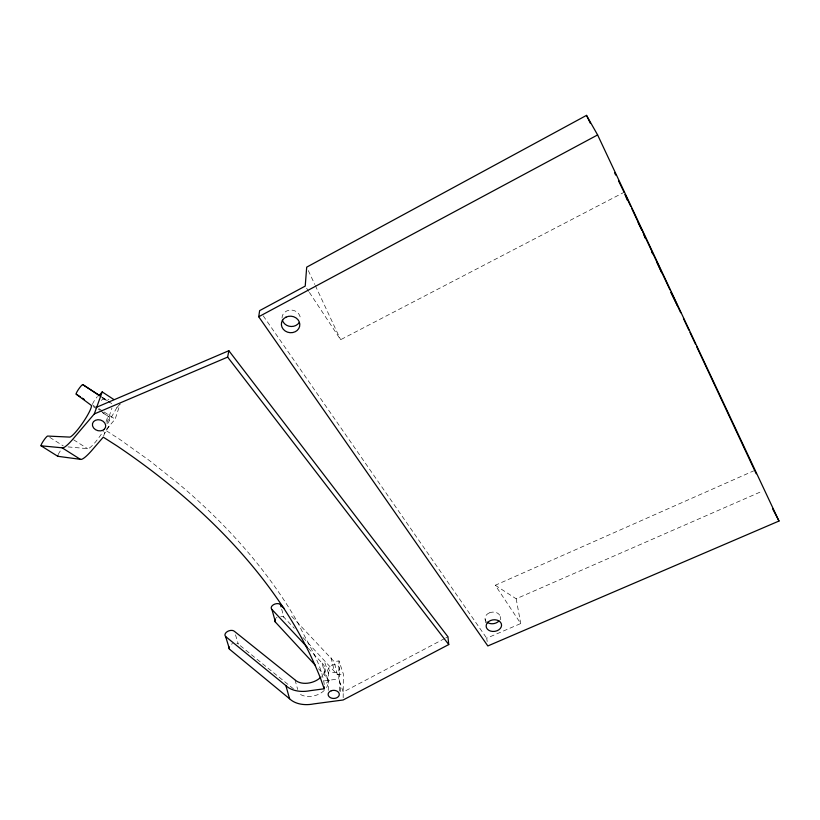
<?xml version="1.0" encoding="UTF-8"?>
<svg xmlns="http://www.w3.org/2000/svg" width="820" height="820" viewBox="0 0 820 820"><rect width="100%" height="100%" fill="white"/><g stroke="black" fill="none" stroke-linecap="round" stroke-linejoin="round"><path stroke-width="0.61" stroke-dasharray="4.1 3.07" d="M107.707 423.561L116.881 407.622L115.968 406.33M343.17 697.717L343.344 673.948L339.008 660.941L334.15 661.596L290.885 615.492M340.29 691.557L340.382 683.634M444.563 638.585L343.211 692.029L338.793 678.929L339.008 660.941M339.316 691.065L339.572 669.038A5.432 4.008 0 0 0 331.844 665.082A5.432 4.008 0 0 0 331.054 672A5.432 4.008 0 0 0 339.572 669.038M328.236 690.419L328.738 668.392M103.658 435.984L105.575 430.264L119.371 439.11L149.537 460.635L177.55 482.877A591.322 371.573 15.5 0 1 298.48 623.835C307.623 643.608 321.45 663.062 324.3 684.874L329.876 680.128M106.282 429.454L115.159 419.163L120.222 403.717M106.846 423.233L111.971 408.022M106.108 421.582L108.414 414.776M109.111 426.174L104.447 433.647M116.881 407.622L119.556 404.496M489.284 612.919L487.767 613.739A7.677 5.801 -7.4 0 0 485.737 620.771M445.69 637.991L447.945 636.802M309.386 292.412L340.618 339.716L624.112 192.29M487.193 641.527L486.711 638.206L520.731 623.538L495.28 585.255L753.641 470.885M495.28 585.255L516.18 598.795L762.036 491.272M302.969 637.499L337.368 674.665L343.344 673.948M324.412 680.866L338.793 678.929M68.019 446.91L87.504 448.642A19.178 3.341 -55.6 0 0 103.576 430.705M49.794 437.378L63.314 445.936M73.626 439.797L87.504 448.642M100.101 396.029L107.502 400.836M108.558 401.523L111.735 403.583M98.841 408.575L103.094 411.332M104.16 412.019L115.159 419.163M93.09 406.515L96.248 408.585M102.572 412.716L108.886 416.847A19.178 3.341 -55.6 0 1 108.168 422.197M102.336 397.331L109.675 402.179M102.1 397.864L106.323 400.652M92.578 404.885L99.712 410.123M100.737 410.871L108.886 416.847M240.291 645.688L267.002 667.367M267.996 668.177L293.714 689.046M281.67 609.127L283.863 617.193L294.288 628.274M308.269 648.302L322.106 663.103L325.448 676.233A16.42 11.265 -17 0 1 326.565 687.56M318.56 668.771L325.448 676.233M263.271 315.885L486.711 638.206M306.608 288.209L308.689 291.366M308.31 270.6L314.777 284.427M315.31 285.575L340.618 339.716M324.904 662.857L329.353 675.834M337.368 674.665L334.13 661.514M235.494 634.834L238.312 644.089A5.227 3.331 -19.1 0 0 236.457 643.198M295.046 679.913L297.68 689.476M324.802 668.279L328.143 681.441M330.983 657.589L334.242 670.709M516.18 598.795L520.731 623.538M500.22 616.548L500.753 619.838M485.132 619.356L485.614 622.646M489.458 612.827A7.677 5.801 -7.4 0 1 497.094 612.94A7.677 5.801 -7.4 0 1 500.292 618.065M282.049 318.078A9.153 8.2 8.3 0 1 284.694 312.317L286.58 311.046A9.153 8.2 8.3 0 1 295.743 311.292A9.153 8.2 8.3 0 1 300.325 318.56M324.228 690.44A16.42 11.265 -17 0 1 298.664 693.064M231.424 644.192A5.227 3.331 -19.1 0 1 232.634 643.608M276.053 618.054A5.084 3.218 -16.7 0 1 277.047 617.337M280.778 616.271A5.084 3.218 -16.7 0 1 283.863 617.193M322.106 663.103A16.554 11.203 -16.8 0 1 321.717 676.326M92.537 404.137A5.771 0.912 -55.3 0 1 97.406 396.613M58.189 454.557A5.863 0.922 -55.8 0 1 61.131 449.77M101.27 400.396A6.57 5.391 17.5 0 1 108.916 399.494"/><path stroke-width="1.23" d="M320.825 677.248A16.554 11.203 -16.8 0 1 295.046 679.913L234.438 631.359A5.268 3.311 -18.9 0 0 227.488 631.482A5.268 3.311 -18.9 0 0 225.602 636.515L285.883 685.612A27.593 18.675 -16.8 0 0 310.206 690.676L324.197 688.79L324.248 686.832M258.72 316.745L259.632 310.636L305.224 286.108L306.7 267.146L586.505 115.374L597.616 134.931L779 521.028L487.838 645.955L258.72 316.745L597.616 134.931M225.602 636.515L229.559 649.255L289.583 698.763A27.367 18.778 -17 0 0 313.742 703.909L343.149 699.983L448.745 644.561L227.652 357.1L228.852 350.714L96.709 407.191M100.235 395.947L82.748 384.59A5.812 0.83 -55.2 0 0 78.587 389.233A5.812 0.83 -55.2 0 0 76.219 394.174L90.979 405.131A19.311 3.044 -55.5 0 1 83.22 422.115A19.311 3.044 -55.5 0 1 69.362 437.08L47.714 436.066A5.894 0.84 -55.6 0 0 43.644 440.545A5.894 0.84 -55.6 0 0 41.072 445.813L62.105 447.802A32.185 5.064 -55.5 0 0 75.409 436.168L94.29 413.946L102.203 391.909L113.867 399.545M102.203 391.909L98.933 395.783L98.144 394.563M490.452 620.576L488.915 621.396A7.739 5.822 -7.4 0 0 487.336 629.094A7.739 5.822 -7.4 0 0 497.074 630.744L498.775 629.842A7.739 5.822 -7.4 0 0 500.384 622.134A7.739 5.822 -7.4 0 0 490.626 620.484M94.29 413.946L227.652 357.1M41.072 445.813L57.789 456.299L80.329 459.313A31.97 5.576 -55.6 0 0 93.9 447.986L103.269 437.162L117.198 446.049A596.489 372.618 15.4 0 1 320.681 678.755L324.197 688.79M62.105 447.802L80.329 459.313M76.219 394.174L80.309 396.859M82.359 398.192L84.398 399.535M82.748 384.59L99.035 395.342A5.771 0.912 -55.3 0 0 98.677 395.465M315.106 665.04L275.458 622.154L271.943 609.465A5.125 3.198 -16.6 0 1 273.552 604.668A5.125 3.198 -16.6 0 1 280.419 604.514L283.904 608.173M271.943 609.465L307.408 647.38M228.852 350.714L447.945 636.802L448.745 644.561M772.563 508.697L779 521.028M638.144 222.609L642.039 230.481L631.728 208.485M651.541 251.586L652.648 253.81M657.056 262.728L661.658 272.712M670.914 292.555L677.463 305.788M586.505 115.374L590.441 123.41M614.569 172.774L615.697 175.07M618.505 180.81L624.112 192.29M625.209 194.607L630.641 206.168M642.603 231.609L669.981 289.88M671.057 292.156L680.733 312.748M683.46 318.539L688.902 330.132M689.989 332.448L695.442 344.041M696.528 346.358L756.214 473.765M625.024 194.524L627.3 200.121M643.925 234.93L645.248 238.241M285.883 685.612L289.583 698.763M280.419 604.514L281.045 606.82M498.908 620.966A7.677 5.801 -7.4 0 1 497.545 622.154L495.864 623.046A7.677 5.801 -7.4 0 1 486.803 621.99M299.095 322.629A9.153 8.2 8.3 0 1 297.639 324.279L295.753 325.53A9.153 8.2 8.3 0 1 282.377 320.21M275.458 622.154A5.084 3.218 -16.7 0 1 275.294 618.885M229.559 649.255A5.227 3.331 -19.1 0 1 229.067 646.734M57.789 456.299A5.863 0.922 -55.8 0 1 57.83 455.418M104.304 429.26L103.064 430.151A6.765 5.484 16.8 0 1 92.527 425.805A6.765 5.484 16.8 0 1 100.573 420.035A6.765 5.484 16.8 0 1 104.304 429.26M285.944 317.166L284.027 318.437A9.245 8.261 8.1 0 0 283.289 329.291A9.245 8.261 8.1 0 0 295.21 331.741L297.117 330.491A9.245 8.261 8.1 0 0 297.906 319.605A9.245 8.261 8.1 0 0 285.944 317.166M331.321 690.747L330.091 691.322A5.576 4.049 -0.1 0 0 329.168 696.754A5.576 4.049 -0.1 0 0 336.538 697.892A5.576 4.049 -0.1 0 0 338.762 692.664L337.973 691.783A5.576 4.049 -0.1 0 0 332.715 690.419L331.321 690.747"/></g></svg>
